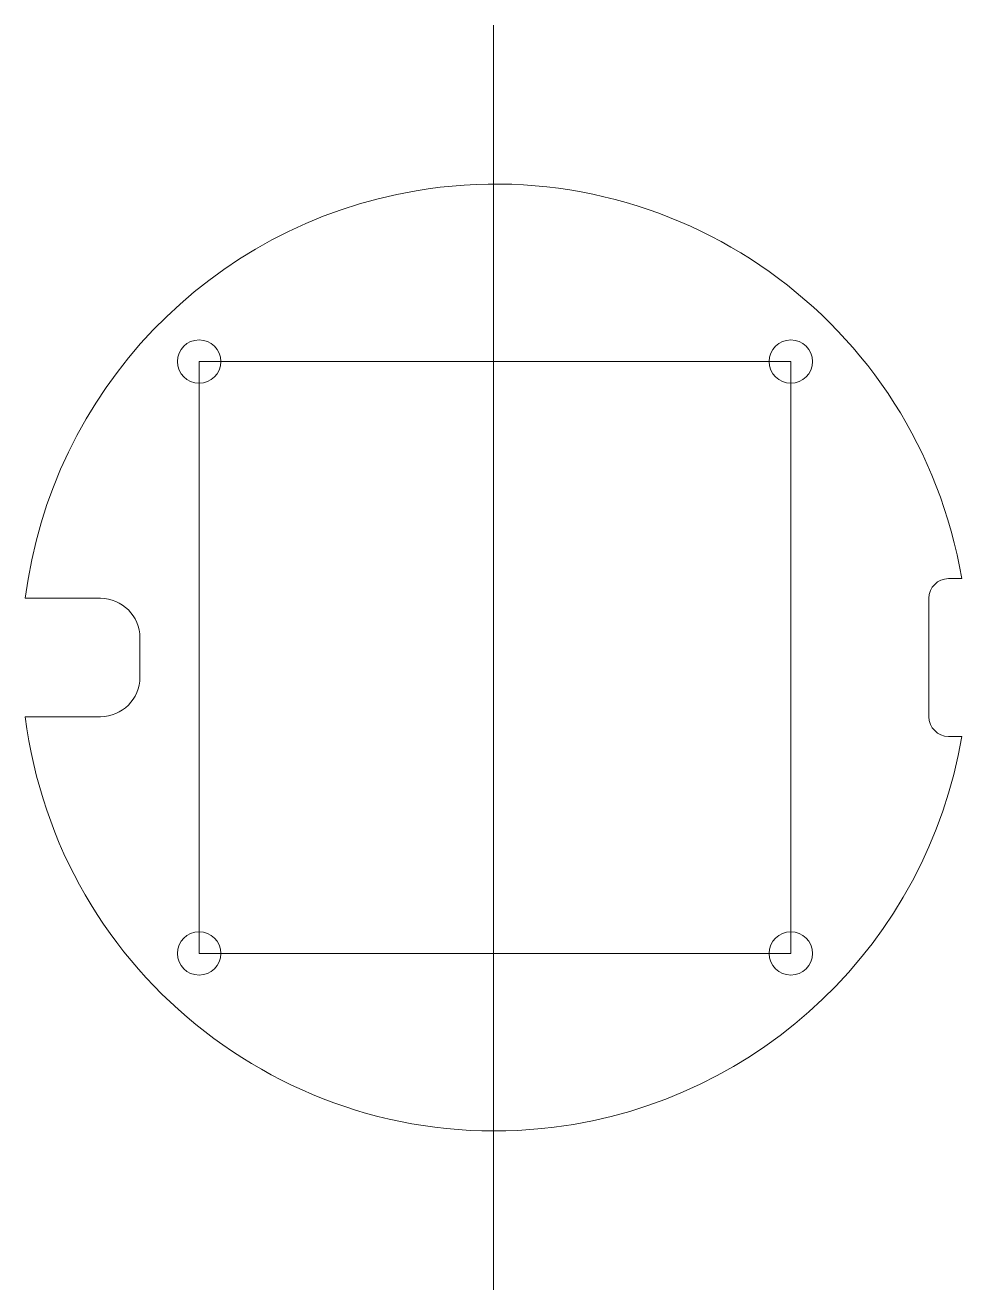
# Model space of a CAD drawing. Header units: inches. Extents: x 81.6 to 129, y 116.6 to 180.7.
import ezdxf

# ---------------------------------------------------------------- set-up
doc = ezdxf.new("R2010")
doc.units = ezdxf.units.IN
doc.header["$MEASUREMENT"] = 0

# ---------------------------------------------------------------- blocks, each defined once
blk = doc.blocks.new('block 2')
at = {"color": 7, "lineweight": 9}
blk.add_open_spline([(119.278, 163.696), (119.278, 164.303), (119.77, 164.796), (120.378, 164.796), (120.985, 164.796), (121.478, 164.303), (121.478, 163.696), (121.478, 163.088), (120.985, 162.596), (120.378, 162.596), (119.77, 162.596), (119.278, 163.088), (119.278, 163.696), (119.278, 163.696), (119.278, 163.696), (119.278, 163.696)], degree=3, knots=[0, 0, 0, 0, 1, 1, 1, 2, 2, 2, 3, 3, 3, 4, 4, 4, 5, 5, 5, 5], dxfattribs=at)
blk = doc.blocks.new('block 3')
at = {"color": 7, "lineweight": 9}
blk.add_open_spline([(119.278, 133.696), (119.278, 134.303), (119.77, 134.796), (120.378, 134.796), (120.985, 134.796), (121.478, 134.303), (121.478, 133.696), (121.478, 133.088), (120.985, 132.596), (120.378, 132.596), (119.77, 132.596), (119.278, 133.088), (119.278, 133.696), (119.278, 133.696), (119.278, 133.696), (119.278, 133.696)], degree=3, knots=[0, 0, 0, 0, 1, 1, 1, 2, 2, 2, 3, 3, 3, 4, 4, 4, 5, 5, 5, 5], dxfattribs=at)
blk = doc.blocks.new('block 4')
at = {"color": 7, "lineweight": 9}
blk.add_open_spline([(89.278, 133.696), (89.278, 134.303), (89.77, 134.796), (90.378, 134.796), (90.985, 134.796), (91.478, 134.303), (91.478, 133.696), (91.478, 133.088), (90.985, 132.596), (90.378, 132.596), (89.77, 132.596), (89.278, 133.088), (89.278, 133.696), (89.278, 133.696), (89.278, 133.696), (89.278, 133.696)], degree=3, knots=[0, 0, 0, 0, 1, 1, 1, 2, 2, 2, 3, 3, 3, 4, 4, 4, 5, 5, 5, 5], dxfattribs=at)
blk = doc.blocks.new('block 5')
at = {"color": 7, "lineweight": 9}
blk.add_open_spline([(89.278, 163.696), (89.278, 164.303), (89.77, 164.796), (90.378, 164.796), (90.985, 164.796), (91.478, 164.303), (91.478, 163.696), (91.478, 163.088), (90.985, 162.596), (90.378, 162.596), (89.77, 162.596), (89.278, 163.088), (89.278, 163.696), (89.278, 163.696), (89.278, 163.696), (89.278, 163.696)], degree=3, knots=[0, 0, 0, 0, 1, 1, 1, 2, 2, 2, 3, 3, 3, 4, 4, 4, 5, 5, 5, 5], dxfattribs=at)
blk = doc.blocks.new('block 6')
at = {"color": 7, "lineweight": 9}
blk.add_open_spline([(81.566, 151.696), (82.889, 162.2), (90.939, 170.596), (101.378, 172.36), (114.447, 174.569), (126.833, 165.765), (129.042, 152.696), (129.042, 152.696), (128.378, 152.696), (128.378, 152.696), (127.826, 152.696), (127.378, 152.248), (127.378, 151.696), (127.378, 151.696), (127.378, 145.696), (127.378, 145.696), (127.378, 145.144), (127.826, 144.696), (128.378, 144.696), (128.378, 144.696), (129.042, 144.696), (129.042, 144.696), (127.278, 134.257), (118.882, 126.207), (108.378, 124.884), (95.227, 123.227), (83.223, 132.545), (81.566, 145.696), (81.566, 145.696), (85.378, 145.696), (85.378, 145.696), (86.482, 145.696), (87.378, 146.591), (87.378, 147.696), (87.378, 147.696), (87.378, 149.696), (87.378, 149.696), (87.378, 150.8), (86.482, 151.696), (85.378, 151.696), (85.378, 151.696), (81.566, 151.696), (81.566, 151.696)], degree=3, knots=[0, 0, 0, 0, 1, 1, 1, 2, 2, 2, 3, 3, 3, 4, 4, 4, 5, 5, 5, 6, 6, 6, 7, 7, 7, 8, 8, 8, 9, 9, 9, 10, 10, 10, 11, 11, 11, 12, 12, 12, 13, 13, 13, 14, 14, 14, 14], dxfattribs=at)

msp = doc.modelspace()

# ---------------------------------------------------------------- linework, layer by layer
at = {"color": 7, "lineweight": 13}
for points in [[(105.304, 116.646), (105.304, 180.747)], [(90.378, 163.696), (90.378, 133.696)], [(90.378, 163.696), (120.378, 163.696)], [(120.378, 163.696), (120.378, 133.696)], [(90.378, 133.696), (120.378, 133.696)]]:
    msp.add_lwpolyline(points, dxfattribs=at)

# ---------------------------------------------------------------- block references
for name in ['block 6', 'block 5', 'block 2', 'block 4', 'block 3']:
    msp.add_blockref(name, (0, 0))

doc.saveas('drawing.dxf')
